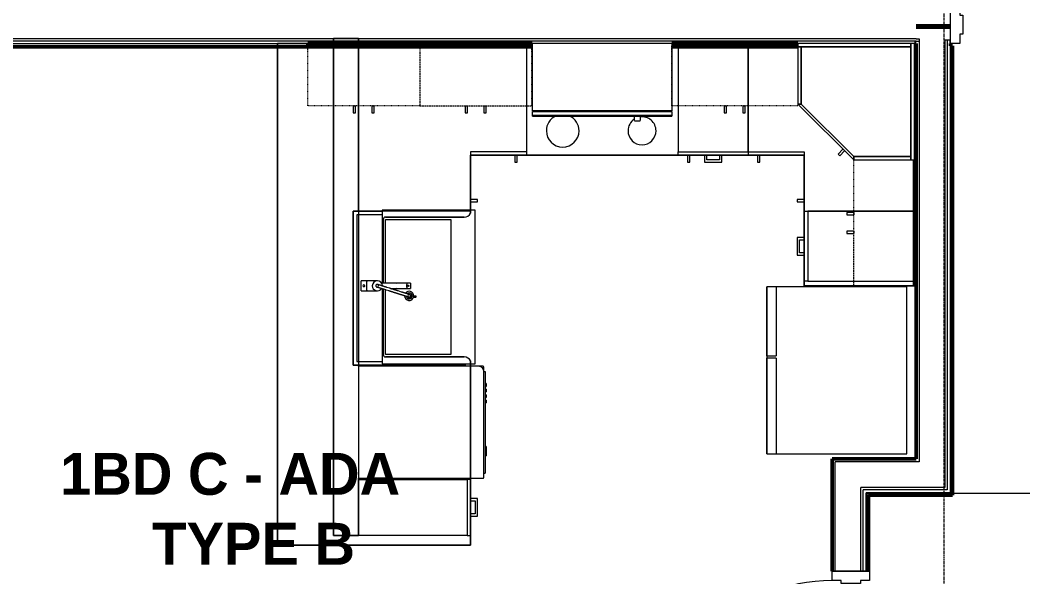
# Model space of a CAD drawing. Header units: inches. Extents: x -4218 to -1830, y 9756 to 12426.
# Drawn here: x -3679.3 to -3464.4, y 11008.3 to 11127.7 of the extents above; entities that cross this region are included whole.
import ezdxf

# ---------------------------------------------------------------- set-up
doc = ezdxf.new("R2010")
doc.units = ezdxf.units.IN
doc.header["$MEASUREMENT"] = 0
doc.linetypes.add('Dash', pattern=[0.25, 0.125, -0.125])
doc.linetypes.add('Grid Line 1_2_', pattern=[0.875, 0.5, -0.125, 0.125, -0.125])
for name, color, linetype, lineweight in [('0-1', 7, 'Continuous', 5), ('0-2', 252, 'Continuous', 9), ('0-3', 7, 'Continuous', 9), ('A-AREA-IDEN', 2, 'Continuous', 9), ('A-DOOR-1', 7, 'Continuous', 9), ('A-DOOR-2', 50, 'Continuous', 20), ('A-DOOR-FRAM-1', 50, 'Continuous', 20), ('A-FLOR-2', 252, 'Continuous', 9), ('A-FLOR-3', 7, 'Continuous', 9), ('A-WALL-1', 250, 'Continuous', 50), ('A-WALL-2', 10, 'Continuous', 13), ('A-WALL-3', 253, 'Continuous', 9), ('A-WALL-4', 254, 'Continuous', 9), ('A-WALL-5', 252, 'Continuous', 9), ('A-WALL-8', 113, 'Continuous', 9), ('I-WALL-1', 250, 'Continuous', 50), ('I-WALL-2', 254, 'Continuous', 9), ('I-WALL-3', 253, 'Continuous', 9), ('I-WALL-4', 252, 'Continuous', 9), ('P-SANR-FIXT-1', 7, 'Continuous', 9), ('P-SANR-FIXT-2', 252, 'Continuous', 9), ('Q-CASE', 31, 'Continuous', 9), ('Q-CASE-1', 253, 'Continuous', 9), ('Q-CASE-2', 252, 'Continuous', 9), ('Q-CASE-3', 7, 'Continuous', 9), ('Q-CASE-5', 254, 'Continuous', 9), ('Q-CASE-6', 7, 'Dash', 9), ('Q-SPCQ-1', 7, 'Continuous', 9), ('Q-SPCQ-2', 253, 'Continuous', 9), ('Q-SPCQ-3', 252, 'Continuous', 9), ('S-GRID-1', 1, 'Grid Line 1_2_', 9)]:
    doc.layers.add(name, color=color, linetype=linetype, lineweight=lineweight)
doc.styles.add('Century Gothic_B', font='GOTHICB.TTF', dxfattribs={"height": 9})

# ---------------------------------------------------------------- blocks, each defined once
blk = doc.blocks.new('Refrigerator_-_Side-by-Side_6047 - 36_ X 30_-345559-BACKGROUND - 1ST FLOOR')
at = {"layer": 'Q-SPCQ-1'}
for p, q in [((17.87, 14.42), (-17.88, 14.42)), ((-17.88, 14.42), (-17.88, -15.58)), ((17.87, -15.58), (17.87, 14.42)), ((-17.88, -13.58), (-3.13, -13.58)), ((-17.88, -13.58), (-17.88, -15.58)), ((-3.13, -15.58), (-3.13, -13.58)), ((-2.63, -13.58), (17.87, -13.58)), ((-2.63, -13.58), (-2.63, -15.58)), ((17.87, -15.58), (17.87, -13.58)), ((-17.88, -15.58), (17.87, -15.58)), ((-3.13, -15.58), (-17.88, -15.58)), ((17.87, -15.58), (-2.63, -15.58))]:
    blk.add_line(p, q, dxfattribs=at)
blk = doc.blocks.new('Range - 24_ x 30_-V152-BACKGROUND - 1ST FLOOR')
at = {"layer": 'Q-SPCQ-1'}
blk.add_line((29.87, 22), (30, 22), dxfattribs=at)
for centre, radius, start, end in [((6.5, 6), 3.5, 115.1378, 180), ((6.5, 6), 3.5, 360, 64.9026), ((23.5, 6), 3, 360, 98.1857), ((23.5, 6), 3, 123.1558, 180), ((6.5, 6), 3.5, 180, 0), ((23.5, 6), 3, 180, 360)]:
    blk.add_arc(centre, radius, start, end, dxfattribs=at)
blk = doc.blocks.new('Dishwasher_15404 - 34_ counter-547918-BACKGROUND - 1ST FLOOR')
at = {"layer": 'Q-SPCQ-1'}
for p, q in [((25.8, 24), (24, 24)), ((26.68, 24), (25.8, 24)), ((26.87, 22.93), (26.87, 23.8)), ((26.87, 0.2), (26.87, 22.93)), ((26.87, 22.91), (27.12, 22.91)), ((27.12, 22.91), (27.12, 1.09)), ((27.37, 20.28), (27.12, 20.28)), ((27.12, 19.69), (27.37, 19.69)), ((27.37, 20.28), (27.37, 19.69)), ((27.37, 19.1), (27.12, 19.1)), ((27.12, 18.51), (27.37, 18.51)), ((27.37, 17.92), (27.12, 17.92)), ((27.12, 17.33), (27.37, 17.33)), ((27.37, 19.1), (27.37, 18.51)), ((27.37, 17.92), (27.37, 17.33)), ((27.37, 16.74), (27.12, 16.74)), ((27.12, 16.15), (27.37, 16.15)), ((27.37, 16.74), (27.37, 16.15)), ((27.37, 6.79), (27.12, 6.79)), ((27.37, 6.79), (27.37, 5.81)), ((27.12, 4.82), (27.37, 4.82)), ((27.37, 5.81), (27.37, 4.82)), ((26.87, 1.09), (27.12, 1.09)), ((24, 0), (26.68, 0))]:
    blk.add_line(p, q, dxfattribs=at)
for centre, radius, start, end in [((25.8, 22.93), 1.07, 360, 90), ((26.68, 23.8), 0.197, 0, 90), ((26.68, 0.2), 0.197, 270, 360), ((26.68, 0.2), 0.197, 270, 345)]:
    blk.add_arc(centre, radius, start, end, dxfattribs=at)
at = {"layer": 'Q-SPCQ-2'}
blk.add_line((0, 24), (0, 0), dxfattribs=at)
at = {"layer": 'Q-SPCQ-3'}
for p, q in [((24, 24), (0, 24)), ((0, 0), (24, 0))]:
    blk.add_line(p, q, dxfattribs=at)
blk = doc.blocks.new('300 Series Wall Hung Cabinet_302 - 27_ X 36_-2605031-BACKGROUND - 1ST FLOOR')
at = {"layer": 'Q-CASE-3'}
for p, q in [((-1.76, 14.69), (-2.25, 14.69)), ((-2.25, 14.69), (-2.25, 13.19)), ((-1.76, 13.19), (-2.25, 13.19)), ((-1.76, 13.19), (-1.76, 14.69)), ((2.24, 14.69), (1.75, 14.69)), ((1.75, 14.69), (1.75, 13.19)), ((2.24, 13.19), (1.75, 13.19)), ((2.24, 13.19), (2.24, 14.69))]:
    blk.add_line(p, q, dxfattribs=at)
at = {"layer": 'Q-CASE-6'}
for p, q in [((-13.5, 0.19), (-13.5, 13.19)), ((-13.5, 13.19), (13.5, 13.19)), ((13.5, 13.19), (13.5, 0.19)), ((13.5, 0.19), (-13.5, 0.19))]:
    blk.add_line(p, q, dxfattribs=at)
blk = doc.blocks.new('30quot_MicrowaveVent_11166 - 70cm miele oven-2322118-BACKGROUND - 1ST FLOOR')
at = {"layer": 'Q-CASE-3'}
for p, q in [((-14.2, -14.49), (-14.2, 0)), ((15.68, 0), (-14.2, 0)), ((15.68, 0), (15.68, -14.49)), ((15.68, -14.49), (-14.2, -14.49)), ((-14.2, -14.61), (15.68, -14.61)), ((-14.2, -15.39), (-14.2, -14.61)), ((15.68, -14.61), (15.68, -15.39)), ((-14.2, -15.6), (-14.2, -15.39)), ((-14.2, -15.39), (15.68, -15.39)), ((-14.2, -15.6), (15.68, -15.6)), ((7.69, -16.55), (7.69, -15.63)), ((7.69, -16.6), (8.88, -16.6)), ((8.88, -15.63), (8.88, -16.55)), ((15.68, -15.39), (15.68, -15.6))]:
    blk.add_line(p, q, dxfattribs=at)
blk = doc.blocks.new('Single Door 1 Drawer 211 - 211 Base Cabinet Single Door1 Drawer 15_-V153-BACKGROUND - 1ST FLOOR')
at = {"layer": 'Q-CASE-1'}
for p, q in [((1.73, 24), (1.24, 24)), ((-11.26, 0.74), (-11.26, 0.37)), ((3.74, 0.37), (3.74, 0.74))]:
    blk.add_line(p, q, dxfattribs=at)
at = {"layer": 'Q-CASE-2'}
for p, q in [((-11.26, 24), (3.74, 24)), ((-11.26, 23.25), (-11.26, 24)), ((-5.14, 24), (-5.64, 24)), ((-2.39, 24), (-1.89, 24)), ((1.73, 24), (1.24, 24)), ((3.74, 24), (3.74, 23.25)), ((3.74, 23.25), (-11.26, 23.25)), ((-11.26, 23.25), (-11.26, 0.74)), ((3.74, 0.74), (3.74, 23.25))]:
    blk.add_line(p, q, dxfattribs=at)
at = {"layer": 'Q-CASE-3'}
for p, q in [((-1.89, 25.5), (-5.64, 25.5)), ((-5.64, 25.5), (-5.64, 24)), ((-5.14, 24), (-5.14, 25)), ((-5.14, 25), (-2.39, 25)), ((-2.39, 25), (-2.39, 24)), ((-1.89, 24), (-1.89, 25.5)), ((1.73, 25.5), (1.24, 25.5)), ((1.24, 25.5), (1.24, 24)), ((1.73, 24), (1.73, 25.5))]:
    blk.add_line(p, q, dxfattribs=at)
at = {"layer": 'Q-CASE-5'}
for p, q in [((-11.26, 0.37), (-11.26, 0)), ((3.74, 0), (3.74, 0.37)), ((-11.26, 0), (3.74, 0))]:
    blk.add_line(p, q, dxfattribs=at)
blk = doc.blocks.new('300 Series Wall Hung Cabinet_302 - 24_ X 36_-2573584-BACKGROUND - 1ST FLOOR')
at = {"layer": 'Q-CASE-3'}
for p, q in [((-2.25, -13.19), (-1.76, -13.19)), ((-2.25, -13.19), (-2.25, -14.69)), ((-2.25, -14.69), (-1.76, -14.69)), ((-1.76, -14.69), (-1.76, -13.19)), ((1.75, -13.19), (2.24, -13.19)), ((1.75, -13.19), (1.75, -14.69)), ((1.75, -14.69), (2.24, -14.69)), ((2.24, -14.69), (2.24, -13.19))]:
    blk.add_line(p, q, dxfattribs=at)
at = {"layer": 'Q-CASE-6'}
for p, q in [((12, -0.19), (-12, -0.19)), ((-12, -0.19), (-12, -13.19)), ((12, -13.19), (12, -0.19)), ((-12, -13.19), (12, -13.19))]:
    blk.add_line(p, q, dxfattribs=at)
blk = doc.blocks.new('Base Cabinet 4 Drawer 254 - Base Cabinet 4 Drawer 254 15_-V154-BACKGROUND - 1ST FLOOR')
at = {"layer": 'Q-CASE-1'}
for p, q in [((-0.64, 24), (-1.14, 24)), ((2.11, 24), (2.61, 24)), ((-6.76, 0.37), (-6.76, 0.01)), ((8.24, 0), (8.24, 0.37))]:
    blk.add_line(p, q, dxfattribs=at)
at = {"layer": 'Q-CASE-2'}
for p, q in [((-6.76, 24), (8.24, 24)), ((-6.76, 23.25), (-6.76, 24)), ((-0.64, 24), (-1.14, 24)), ((2.11, 24), (2.61, 24)), ((8.24, 24), (8.24, 23.25)), ((8.24, 23.25), (-6.76, 23.25)), ((-6.76, 23.25), (-6.76, 0.37)), ((8.24, 0.37), (8.24, 23.25))]:
    blk.add_line(p, q, dxfattribs=at)
at = {"layer": 'Q-CASE-3'}
for p, q in [((2.61, 25.5), (-1.14, 25.5)), ((-1.14, 25.5), (-1.14, 24)), ((-0.64, 24), (-0.64, 25)), ((-0.64, 25), (2.11, 25)), ((2.11, 25), (2.11, 24)), ((2.61, 24), (2.61, 25.5))]:
    blk.add_line(p, q, dxfattribs=at)
at = {"layer": 'Q-CASE-5'}
for p, q in [((-0.64, 24), (-1.14, 24)), ((-0.64, 24), (-1.14, 24)), ((2.11, 24), (2.61, 24)), ((2.11, 24), (2.61, 24)), ((-6.76, 0), (8.24, 0))]:
    blk.add_line(p, q, dxfattribs=at)
blk = doc.blocks.new('Vanity Cabinet-Double Door - 33_-V155-BACKGROUND - 1ST FLOOR')
at = {"layer": 'Q-CASE-1'}
for p, q in [((-15.76, -1.13), (-15.76, 0)), ((-15.76, 0), (17.24, 0)), ((-15.76, 0), (-15.76, -1.13)), ((17.24, 0), (-15.76, 0)), ((-15.01, -0.75), (-15.01, -1.13)), ((16.49, -0.75), (-15.01, -0.75)), ((16.49, -1.13), (16.49, -0.75)), ((17.24, 0), (17.24, -1.13)), ((17.24, -1.13), (17.24, 0))]:
    blk.add_line(p, q, dxfattribs=at)
at = {"layer": 'Q-CASE-2'}
for p, q in [((-15.76, -5.17), (-15.76, -1.13)), ((-15.76, -1.13), (-15.76, -5.17)), ((-15.01, -1.13), (-15.01, -6.17)), ((16.49, -6.17), (16.49, -1.13)), ((17.24, -1.13), (17.24, -6.18)), ((17.24, -6.18), (17.24, -1.13)), ((-15.76, -24), (-15.76, -5.18)), ((-15.76, -5.18), (-15.76, -24)), ((-15.51, -24), (-15.76, -24)), ((-15.76, -24), (-15.51, -24))]:
    blk.add_line(p, q, dxfattribs=at)
blk = doc.blocks.new('Base Cabinet 3 Drawer 230 - Base Cabinet 3 Drawer 230 12_-2554963-BACKGROUND - 1ST FLOOR')
at = {"layer": 'Q-CASE-1'}
for p, q in [((-1.14, -24), (-0.64, -24)), ((2.61, -24), (2.11, -24))]:
    blk.add_line(p, q, dxfattribs=at)
at = {"layer": 'Q-CASE-2'}
for p, q in [((-5.26, -23.25), (-5.26, 0)), ((-5.26, 0), (6.74, 0)), ((6.74, 0), (6.74, -23.25)), ((-5.26, -23.25), (-5.26, -24)), ((6.74, -23.25), (-5.26, -23.25)), ((6.74, -24), (6.74, -23.25)), ((-5.26, -24), (6.74, -24)), ((-1.14, -24), (-0.64, -24)), ((2.61, -24), (2.11, -24))]:
    blk.add_line(p, q, dxfattribs=at)
at = {"layer": 'Q-CASE-3'}
for p, q in [((-1.14, -24), (-1.14, -25.5)), ((-1.14, -25.5), (2.61, -25.5)), ((-0.64, -25), (-0.64, -24)), ((2.11, -25), (-0.64, -25)), ((2.11, -24), (2.11, -25)), ((2.61, -25.5), (2.61, -24))]:
    blk.add_line(p, q, dxfattribs=at)
at = {"layer": 'Q-CASE-5'}
for p, q in [((-1.14, -24), (-0.64, -24)), ((2.61, -24), (2.11, -24))]:
    blk.add_line(p, q, dxfattribs=at)
blk = doc.blocks.new('308 - 308-2727439-BACKGROUND - 1ST FLOOR')
at = {"layer": 'Q-CASE'}
for p, q in [((0, 25.19), (-12, 13.19)), ((-11.25, 13.19), (0, 24.44)), ((0, 24.44), (0, 25.19)), ((-12, 13.19), (-11.25, 13.19))]:
    blk.add_line(p, q, dxfattribs=at)
at = {"layer": 'Q-CASE-3'}
for p, q in [((0, 24.44), (-11.25, 13.19)), ((0, 25.19), (0, 24.44)), ((12.25, 25.19), (0, 25.19)), ((12.25, 24.44), (0, 24.44)), ((0, 24.44), (12.25, 24.44)), ((12.25, 24.44), (12.25, 25.19)), ((13, 25.19), (12.25, 25.19)), ((12.25, 25.19), (12.25, 0.94)), ((12.25, 0.94), (12.25, 24.44)), ((13, 0.94), (13, 25.19)), ((-10.76, 16.55), (-11.11, 16.2)), ((-11.11, 16.2), (-10.05, 15.14)), ((-9.7, 15.49), (-10.76, 16.55)), ((-12, 13.19), (-12, 0.94)), ((-11.25, 13.19), (-12, 13.19)), ((-11.25, 13.19), (-11.25, 0.94)), ((-11.25, 0.94), (-11.25, 13.19)), ((-12, 0.94), (-11.25, 0.94)), ((13, 0.94), (-12, 0.94)), ((-12, 0.94), (-12, 0.19)), ((-12, 0.19), (13, 0.19)), ((-11.25, 0.94), (12.25, 0.94)), ((12.25, 0.94), (13, 0.94)), ((13, 0.19), (13, 0.94))]:
    blk.add_line(p, q, dxfattribs=at)
blk = doc.blocks.new('kitchen_faucet_14143 - kitchen_faucet_14143-V156-BACKGROUND - 1ST FLOOR')
at = {"layer": 'P-SANR-FIXT-1'}
for p, q in [((-7.58, 2.4), (-8.24, 2.4)), ((-8.24, 2.2), (-7.58, 2.2)), ((-7.23, 2.59), (-6.81, 2.46)), ((-6.99, 1.91), (-7.41, 2.04)), ((-6.3, 0.57), (-7.09, 0.57)), ((-7.09, -0.57), (-7.09, 0.57)), ((-2.83, 0.59), (-6.3, 0.59)), ((-6.3, 0.57), (-6.3, 0.59)), ((-6.3, 0.42), (-6.3, 0.5)), ((-6.3, 0.3), (-6.3, 0.4)), ((-6.3, 0.29), (-6.3, 0.15)), ((-6.3, 0.15), (-6.3, 0.29)), ((-6.3, 0.15), (-6.3, -0.15)), ((-6.3, -0.15), (-6.3, 0.15)), ((-3.97, 0.59), (-4.89, 0.59)), ((-0.9, 0.59), (-0.94, 0.59)), ((2.26, 1.08), (0, 1.08)), ((2.34, 1.02), (2.1, 1.02)), ((2.26, 1.08), (2.26, -1.08)), ((3.44, 1.08), (2.34, 1.08)), ((2.34, -1.08), (2.34, 1.08)), ((3.44, 1.08), (3.44, -1.08)), ((-7.09, -0.57), (-6.3, -0.57)), ((-6.3, -0.15), (-6.3, -0.29)), ((-6.3, -0.29), (-6.3, -0.15)), ((-6.3, -0.4), (-6.3, -0.3)), ((-6.3, -0.5), (-6.3, -0.42)), ((-6.3, -0.59), (-6.3, -0.51)), ((-6.3, -0.59), (-0.9, -0.59)), ((-4.89, -0.59), (-3.97, -0.59)), ((0, -1.08), (2.26, -1.08)), ((2.1, -1.02), (2.34, -1.02)), ((2.34, -1.08), (3.44, -1.08))]:
    blk.add_line(p, q, dxfattribs=at)
at = {"layer": 'P-SANR-FIXT-1', "flags": 128}
for points in [[(-6.52, 2.15), (-6.53, 2.23), (-6.56, 2.3), (-6.61, 2.36), (-6.67, 2.41), (-6.74, 2.44), (-6.82, 2.45), (-6.9, 2.44), (-6.97, 2.41), (-7.03, 2.36), (-7.08, 2.3), (-7.1, 2.23), (-7.11, 2.15)], [(-7.11, 2.15), (-7.1, 2.08), (-7.08, 2), (-7.03, 1.94), (-6.97, 1.9), (-6.9, 1.87), (-6.82, 1.86), (-6.74, 1.87), (-6.67, 1.9), (-6.61, 1.94), (-6.56, 2)], [(-6.73, 2.43), (-6.73, 2.43), (-6.73, 2.43), (-6.73, 2.43), (-6.72, 2.43), (-6.72, 2.43), (-6.72, 2.43), (-6.71, 2.43), (-6.71, 2.43), (-6.7, 2.42), (-6.69, 2.42), (-6.68, 2.42), (-6.53, 2.37), (-6.52, 2.37), (-6.5, 2.36), (-6.48, 2.35), (-6.46, 2.35), (-6.44, 2.34), (-6.42, 2.33), (-6.39, 2.33), (-6.37, 2.32), (-6.34, 2.31), (-6.32, 2.3), (-6.29, 2.3), (-6.27, 2.29), (-6.24, 2.28), (-6.21, 2.27), (-6.18, 2.26), (-6.15, 2.25), (-6.12, 2.24), (-6.09, 2.23), (-6.06, 2.22), (-6.03, 2.21), (-5.99, 2.2), (-5.96, 2.19), (-5.92, 2.18), (-5.89, 2.17), (-5.85, 2.16), (-5.81, 2.14), (-5.78, 2.13), (-5.74, 2.12), (-5.7, 2.11), (-5.66, 2.1), (-5.62, 2.08), (-5.58, 2.07), (-5.53, 2.06), (-5.49, 2.04), (-5.45, 2.03), (-5.4, 2.01), (-5.36, 2), (-5.31, 1.99), (-5.27, 1.97), (-5.22, 1.96), (-5.17, 1.94), (-5.12, 1.93), (-5.07, 1.91), (-5.02, 1.9), (-4.97, 1.88), (-4.92, 1.86), (-4.87, 1.85), (-4.82, 1.83), (-4.77, 1.81), (-4.71, 1.8), (-4.66, 1.78), (-4.61, 1.76), (-4.55, 1.75), (-4.5, 1.73), (-4.44, 1.71), (-4.39, 1.69), (-4.33, 1.68), (-4.27, 1.66), (-4.22, 1.64), (-4.16, 1.62), (-4.1, 1.6), (-4.04, 1.59), (-3.99, 1.57), (-3.93, 1.55), (-3.87, 1.53), (-3.81, 1.51), (-3.75, 1.49), (-3.69, 1.47), (-3.63, 1.46), (-3.57, 1.44), (-3.51, 1.42), (-3.45, 1.4), (-3.39, 1.38), (-3.33, 1.36), (-3.27, 1.34), (-3.21, 1.32), (-3.15, 1.31), (-3.09, 1.29), (-3.03, 1.27), (-2.97, 1.25), (-2.92, 1.23), (-2.86, 1.21), (-2.8, 1.19), (-2.74, 1.17), (-2.68, 1.16), (-2.62, 1.14), (-2.56, 1.12), (-2.51, 1.1), (-1.88, 0.9), (-1.83, 0.89), (-1.78, 0.87), (-1.73, 0.85), (-1.67, 0.84), (-1.62, 0.82), (-1.4, 0.75), (-1.35, 0.74), (-1.3, 0.72), (-1.26, 0.71), (-1.21, 0.69), (-1.17, 0.68), (-1.12, 0.66), (-1.08, 0.65), (-1.04, 0.64), (-1, 0.62), (-0.96, 0.61), (-0.92, 0.6), (-0.88, 0.59), (-0.84, 0.57), (-0.8, 0.56), (-0.76, 0.55), (-0.73, 0.54), (-0.69, 0.53), (-0.66, 0.52), (-0.62, 0.51), (-0.59, 0.5), (-0.56, 0.49), (-0.52, 0.47), (-0.49, 0.47), (-0.46, 0.46), (-0.43, 0.45), (-0.4, 0.44), (-0.38, 0.43), (-0.35, 0.42), (-0.32, 0.41), (-0.3, 0.4), (-0.27, 0.4), (-0.25, 0.39), (-0.22, 0.38), (-0.2, 0.37), (-0.18, 0.37), (-0.16, 0.36), (-0.14, 0.35), (-0.12, 0.35), (-0.1, 0.34), (-0.08, 0.34), (-0.06, 0.33), (-0.05, 0.32), (-0.03, 0.32), (-0.02, 0.32), (0, 0.31), (0.01, 0.31), (0.02, 0.3), (0.03, 0.3), (0.04, 0.3), (0.05, 0.29), (0.06, 0.29), (0.07, 0.29), (0.08, 0.28), (0.09, 0.28), (0.09, 0.28), (0.1, 0.28), (0.1, 0.28), (0.11, 0.28), (0.11, 0.28), (0.11, 0.27), (0.11, 0.27), (0.11, 0.27)], [(-6.91, 1.87), (-6.91, 1.87), (-6.91, 1.87), (-6.9, 1.87), (-6.9, 1.87), (-6.9, 1.87), (-6.89, 1.87), (-6.89, 1.86), (-6.88, 1.86), (-6.88, 1.86), (-6.87, 1.86), (-6.86, 1.86), (-6.71, 1.81), (-6.69, 1.8), (-6.68, 1.8), (-6.51, 1.75), (-6.49, 1.74), (-6.46, 1.73), (-6.43, 1.72), (-6.41, 1.71), (-6.38, 1.7), (-6.35, 1.69), (-6.32, 1.68), (-6.29, 1.67), (-6.26, 1.66), (-6.22, 1.65), (-6.19, 1.64), (-6.16, 1.63), (-6.12, 1.62), (-6.09, 1.61), (-6.05, 1.6), (-6.01, 1.59), (-5.98, 1.58), (-5.94, 1.56), (-5.9, 1.55), (-5.86, 1.54), (-5.82, 1.53), (-5.78, 1.51), (-5.74, 1.5), (-5.69, 1.49), (-5.65, 1.47), (-5.61, 1.46), (-5.56, 1.45), (-5.52, 1.43), (-5.47, 1.42), (-5.42, 1.4), (-5.38, 1.39), (-5.33, 1.37), (-5.28, 1.36), (-5.23, 1.34), (-5.18, 1.33), (-4.48, 1.1), (-4.42, 1.09), (-4.36, 1.07), (-4.31, 1.05), (-4.25, 1.03), (-4.19, 1.01), (-4.13, 0.99), (-4.07, 0.98), (-4.02, 0.96), (-3.96, 0.94), (-3.9, 0.92), (-3.84, 0.9), (-3.78, 0.88), (-3.72, 0.86), (-3.66, 0.85), (-3.6, 0.83), (-3.54, 0.81), (-3.48, 0.79), (-3.42, 0.77), (-3.36, 0.75), (-3.3, 0.73), (-3.24, 0.71), (-3.18, 0.69), (-3.12, 0.68), (-3.06, 0.66), (-3, 0.64), (-2.94, 0.62), (-2.88, 0.6), (-2.83, 0.58), (-2.77, 0.56), (-2.71, 0.55), (-2.65, 0.53), (-2.03, 0.33), (-1.98, 0.32), (-1.93, 0.3), (-1.88, 0.28), (-1.83, 0.27), (-1.78, 0.25), (-1.54, 0.18), (-1.49, 0.16), (-1.45, 0.15), (-1.4, 0.13), (-1.36, 0.12), (-1.31, 0.1), (-1.27, 0.09), (-1.23, 0.08), (-1.18, 0.06), (-1.14, 0.05), (-1.1, 0.04), (-1.06, 0.03), (-1.03, 0.01), (-0.99, 0), (-0.95, -0.01), (-0.91, -0.02), (-0.88, -0.03), (-0.84, -0.04), (-0.81, -0.05), (-0.77, -0.07), (-0.74, -0.08), (-0.71, -0.09), (-0.68, -0.1), (-0.65, -0.11), (-0.62, -0.11), (-0.59, -0.12), (-0.56, -0.13), (-0.53, -0.14), (-0.51, -0.15), (-0.48, -0.16), (-0.45, -0.17), (-0.43, -0.17), (-0.41, -0.18), (-0.38, -0.19), (-0.36, -0.2), (-0.34, -0.2), (-0.32, -0.21), (-0.3, -0.21), (-0.28, -0.22), (-0.26, -0.23), (-0.25, -0.23), (-0.23, -0.24), (-0.21, -0.24), (-0.2, -0.25), (-0.18, -0.25), (-0.17, -0.26), (-0.16, -0.26), (-0.15, -0.26), (-0.14, -0.27), (-0.13, -0.27), (-0.12, -0.27), (-0.11, -0.28), (-0.1, -0.28), (-0.09, -0.28), (-0.09, -0.28), (-0.08, -0.28), (-0.08, -0.29), (-0.07, -0.29), (-0.07, -0.29), (-0.07, -0.29), (-0.07, -0.29), (-0.06, -0.29)], [(-0.27, 0.02), (-0.27, -0.06), (-0.24, -0.13), (-0.2, -0.2), (-0.15, -0.25), (-0.08, -0.28), (0, -0.3), (0.08, -0.3), (0.15, -0.28), (0.21, -0.23), (0.27, -0.18)], [(0.27, -0.18), (0.3, -0.11), (0.32, -0.03), (0.31, 0.04), (0.29, 0.12), (0.25, 0.18), (0.19, 0.23), (0.13, 0.27), (0.05, 0.29), (-0.03, 0.28), (-0.1, 0.26), (-0.17, 0.22), (-0.22, 0.16)]]:
    blk.add_lwpolyline(points, dxfattribs=at)
at = {"layer": 'P-SANR-FIXT-1'}
for centre, radius, start, end in [((-6.83, 2.16), 0.984, 176.3754, 180), ((-6.83, 2.16), 0.984, 180, 325.3711), ((-6.83, 2.16), 0.984, 0, 165), ((-6.83, 2.16), 0.63, 10.3084, 180), ((-6.83, 2.16), 0.63, 180, 315), ((-6.83, 2.16), 0.591, 132.8835, 180), ((-6.83, 2.16), 0.591, 180, 191.3603), ((-6.83, 2.16), 0.591, 14.7648, 132.8835), ((-6.83, 2.16), 0.591, 191.3603, 312.7731), ((-6.69, 0), 0.118, 0, 180), ((0, 0), 1.08, 177.6189, 180), ((0, 0), 1.08, 0, 147.4712), ((2.88, 0), 0.197, 360, 180), ((-6.69, 0), 0.118, 180, 360), ((0, 0), 1.08, 180, 360), ((2.88, 0), 0.197, 180, 360)]:
    blk.add_arc(centre, radius, start, end, dxfattribs=at)
for centre, major_axis, ratio, start_param, end_param in [((-8.24, 2.3), (0, 0.0984), 0.984808, 4.712389, 7.853982), ((-8.24, 2.3), (0, 0.0984), 0.984808, 1.570796, 4.712389), ((-3.97, 0), (0, 0.591), 0.906308, 6.021386, 6.74259), ((-3.97, 0), (0, 0.591), 0.906308, 2.682188, 3.403392)]:
    blk.add_ellipse(centre, major_axis=major_axis, ratio=ratio, start_param=start_param, end_param=end_param, dxfattribs=at)
blk = doc.blocks.new('Stainless Steel Farmhous Kitchen Sink - Stainless Steel Farmhous Kitchen Sink-V157-BACKGROUND - 1ST FLOOR')
at = {"layer": 'P-SANR-FIXT-1'}
for p, q in [((-33, 22.2), (-33, 21.2)), ((0, 22.2), (-33, 22.2)), ((0, 21.2), (0, 22.2)), ((-31, 3), (-31, 16.96)), ((-31, 16.96), (-2, 16.96)), ((-2, 16.96), (-2, 3)), ((-17.34, 3), (-31, 3)), ((-2, 3), (-15.91, 3))]:
    blk.add_line(p, q, dxfattribs=at)
at = {"layer": 'P-SANR-FIXT-2'}
for p, q in [((-33, 21.2), (-33, 2.25)), ((0, 2.25), (0, 21.2)), ((-33, 2.25), (-17.35, 2.25)), ((-16.15, 2.25), (0, 2.25))]:
    blk.add_line(p, q, dxfattribs=at)
blk = doc.blocks.new('Base Cabinet Corner 197 - Base Cabinet Corner 197-V158-BACKGROUND - 1ST FLOOR')
at = {"layer": 'Q-CASE-1'}
for p, q in [((-22.89, 36), (-23.26, 36)), ((10.73, 24), (10.24, 24)), ((12.74, 0.37), (12.74, 0.74))]:
    blk.add_line(p, q, dxfattribs=at)
at = {"layer": 'Q-CASE-2'}
for p, q in [((0.74, 36), (-22.89, 36)), ((0.74, 23.25), (0.74, 36)), ((0.74, 24), (0.74, 36)), ((0.73, 33.51), (0.73, 34)), ((12.74, 24), (0.74, 24)), ((0.74, 23.25), (0.74, 24)), ((10.73, 24), (10.24, 24)), ((12.74, 0.74), (12.74, 24)), ((12.74, 23.25), (0.74, 23.25))]:
    blk.add_line(p, q, dxfattribs=at)
at = {"layer": 'Q-CASE-3'}
for p, q in [((2.23, 34), (0.74, 34)), ((0.74, 33.51), (2.23, 33.51)), ((2.23, 33.51), (2.23, 34)), ((10.73, 25.5), (10.24, 25.5)), ((10.24, 25.5), (10.24, 24)), ((10.73, 24), (10.73, 25.5))]:
    blk.add_line(p, q, dxfattribs=at)
at = {"layer": 'Q-CASE-5'}
for p, q in [((-23.26, 36), (-23.26, 0.74)), ((-23.26, 0.74), (-23.26, 0)), ((12.74, 0), (12.74, 0.37)), ((-23.26, 0), (-22.89, 0)), ((2.11, 0), (12.74, 0))]:
    blk.add_line(p, q, dxfattribs=at)
blk = doc.blocks.new('Base Cabinet Corner 197 - Base Cabinet Corner 197-V159-BACKGROUND - 1ST FLOOR')
at = {"layer": 'Q-CASE-1'}
for p, q in [((-23.26, -0.74), (-23.26, -0.38)), ((12.74, -0.38), (12.74, -0.74)), ((10.24, -24), (10.73, -24))]:
    blk.add_line(p, q, dxfattribs=at)
at = {"layer": 'Q-CASE-2'}
for p, q in [((-23.26, -36), (-23.26, -0.74)), ((12.74, -0.74), (12.74, -24)), ((0.74, -23.25), (0.74, -36)), ((12.74, -23.25), (0.74, -23.25)), ((0.74, -23.25), (0.74, -24)), ((0.74, -24), (0.74, -36)), ((12.74, -24), (0.74, -24)), ((10.24, -24), (10.73, -24)), ((0.73, -34), (0.73, -33.51)), ((0.74, -36), (-23.26, -36))]:
    blk.add_line(p, q, dxfattribs=at)
at = {"layer": 'Q-CASE-3'}
for p, q in [((10.24, -24), (10.24, -25.5)), ((10.24, -25.5), (10.73, -25.5)), ((10.73, -25.5), (10.73, -24)), ((2.23, -33.51), (0.74, -33.51)), ((0.74, -34), (2.23, -34)), ((2.23, -34), (2.23, -33.51))]:
    blk.add_line(p, q, dxfattribs=at)
at = {"layer": 'Q-CASE-5'}
for p, q in [((-23.26, 0), (12.74, 0)), ((-23.26, -0.38), (-23.26, 0)), ((12.74, 0), (12.74, -0.38))]:
    blk.add_line(p, q, dxfattribs=at)
blk = doc.blocks.new('300 Series Wall Hung Cabinet_302 - 24_ X 36_-2573645-BACKGROUND - 1ST FLOOR')
at = {"layer": 'Q-CASE-3'}
for p, q in [((-1.76, 14.69), (-2.25, 14.69)), ((-2.25, 14.69), (-2.25, 13.19)), ((-1.76, 13.19), (-2.25, 13.19)), ((-1.76, 13.19), (-1.76, 14.69)), ((2.24, 14.69), (1.75, 14.69)), ((1.75, 14.69), (1.75, 13.19)), ((2.24, 13.19), (1.75, 13.19)), ((2.24, 13.19), (2.24, 14.69))]:
    blk.add_line(p, q, dxfattribs=at)
at = {"layer": 'Q-CASE-6'}
for p, q in [((-12, 0.19), (-12, 13.19)), ((-12, 13.19), (12, 13.19)), ((12, 13.19), (12, 0.19)), ((12, 0.19), (-12, 0.19))]:
    blk.add_line(p, q, dxfattribs=at)
blk = doc.blocks.new('CTR - 1st Phase - Unit Layouts_rvt-1-BACKGROUND - 1ST FLOOR')
at = {"layer": 'A-WALL-1'}
for p, q in [((-3569.56, 11122.68), (-3617.67, 11122.68)), ((-3617.67, 11122.68), (-3617.67, 11122.31)), ((-3617.67, 11122.31), (-3569.56, 11122.31)), ((-3512.67, 11122.68), (-3539.67, 11122.68)), ((-3539.67, 11122.31), (-3512.67, 11122.31)), ((-3487.3, 11122.68), (-3487.67, 11122.68)), ((-3487.3, 11070.68), (-3487.3, 11122.68)), ((-3487.67, 11097.68), (-3487.67, 11070.68)), ((-3487.67, 11070.68), (-3487.3, 11070.68))]:
    blk.add_line(p, q, dxfattribs=at)
at = {"layer": 'A-WALL-3'}
for p, q in [((-3612.17, 11123.81), (-3612.17, 11122.68)), ((-3612.17, 11123.81), (-3606.8, 11123.81)), ((-3606.8, 11122.68), (-3606.8, 11123.81)), ((-3569.56, 11122.68), (-3617.67, 11122.68)), ((-3617.67, 11122.31), (-3617.67, 11122.68)), ((-3617.67, 11122.31), (-3569.56, 11122.31)), ((-3612.17, 11121.94), (-3612.17, 11122.31)), ((-3612.17, 11121.94), (-3612.17, 11017.18)), ((-3606.8, 11122.31), (-3606.8, 11121.94)), ((-3606.8, 11086.68), (-3606.8, 11121.94)), ((-3512.67, 11122.68), (-3539.67, 11122.68)), ((-3539.67, 11122.31), (-3512.67, 11122.31)), ((-3487.67, 11122.68), (-3487.3, 11122.68)), ((-3487.3, 11070.68), (-3487.3, 11121.94)), ((-3606.8, 11053.43), (-3606.8, 11053.68)), ((-3606.8, 11017.18), (-3606.8, 11029.43)), ((-3606.8, 11017.18), (-3612.17, 11017.18))]:
    blk.add_line(p, q, dxfattribs=at)
at = {"layer": 'A-WALL-4'}
for p, q in [((-3612.17, 11122.31), (-3612.17, 11122.68)), ((-3612.17, 11122.68), (-3612.17, 11122.31)), ((-3612.17, 11122.31), (-3612.17, 11121.94)), ((-3606.8, 11122.31), (-3606.8, 11122.68)), ((-3606.8, 11122.68), (-3606.8, 11122.31)), ((-3606.8, 11121.94), (-3606.8, 11122.31)), ((-3487.3, 11121.94), (-3487.3, 11122.68))]:
    blk.add_line(p, q, dxfattribs=at)
at = {"layer": 'A-WALL-5'}
for p, q in [((-3612.17, 11122.68), (-3612.17, 11123.81)), ((-3612.17, 11123.81), (-3606.8, 11123.81)), ((-3606.8, 11123.81), (-3606.8, 11122.68)), ((-3612.17, 11017.18), (-3612.17, 11121.94)), ((-3606.8, 11121.94), (-3606.8, 11017.18)), ((-3487.67, 11097.68), (-3487.67, 11070.68)), ((-3487.3, 11070.68), (-3487.67, 11070.68)), ((-3612.17, 11017.18), (-3606.8, 11017.18))]:
    blk.add_line(p, q, dxfattribs=at)
at = {"layer": 'A-WALL-8'}
for p, q in [((-3617.67, 11122.68), (-3624.17, 11122.68)), ((-3624.17, 11122.68), (-3624.17, 11121.94)), ((-3624.17, 11121.94), (-3624.17, 11122.68)), ((-3624.17, 11122.68), (-3617.67, 11122.68)), ((-3624.17, 11121.94), (-3624.17, 11015.09)), ((-3624.17, 11015.09), (-3624.17, 11121.94)), ((-3569.56, 11122.68), (-3617.67, 11122.68)), ((-3617.67, 11122.68), (-3569.56, 11122.68)), ((-3512.67, 11122.68), (-3539.67, 11122.68)), ((-3539.67, 11122.68), (-3512.67, 11122.68)), ((-3487.3, 11122.68), (-3487.67, 11122.68)), ((-3487.67, 11122.68), (-3487.3, 11122.68)), ((-3487.3, 11121.94), (-3487.3, 11122.68)), ((-3487.3, 11122.68), (-3487.3, 11121.94)), ((-3487.3, 11070.68), (-3487.3, 11121.94)), ((-3487.3, 11121.94), (-3487.3, 11070.68)), ((-3582.8, 11086.29), (-3582.8, 11098.68)), ((-3582.8, 11098.68), (-3511.3, 11098.68)), ((-3511.3, 11098.68), (-3582.8, 11098.68)), ((-3582.8, 11098.68), (-3582.8, 11086.29)), ((-3511.3, 11098.68), (-3511.3, 11070.68)), ((-3511.3, 11070.68), (-3511.3, 11098.68)), ((-3601.5, 11071.28), (-3601.5, 11084.93)), ((-3601.5, 11084.93), (-3601.5, 11071.28)), ((-3601, 11085.43), (-3584.15, 11085.43)), ((-3584.15, 11085.43), (-3601, 11085.43)), ((-3601.5, 11055.93), (-3601.5, 11070)), ((-3601.5, 11070), (-3601.5, 11055.93)), ((-3511.3, 11070.68), (-3487.67, 11070.68)), ((-3487.67, 11070.68), (-3511.3, 11070.68)), ((-3487.67, 11070.68), (-3487.3, 11070.68)), ((-3487.3, 11070.68), (-3487.67, 11070.68)), ((-3584.15, 11055.43), (-3601, 11055.43)), ((-3601, 11055.43), (-3584.15, 11055.43)), ((-3582.8, 11015.09), (-3582.8, 11054.58)), ((-3582.8, 11054.58), (-3582.8, 11015.09)), ((-3624.17, 11015.09), (-3582.8, 11015.09)), ((-3582.8, 11015.09), (-3624.17, 11015.09))]:
    blk.add_line(p, q, dxfattribs=at)
for centre, radius, start, end in [((-3601, 11084.93), 0.5, 90, 180), ((-3601, 11084.93), 0.5, 90, 180), ((-3584.15, 11086.93), 1.5, 270, 334.5419), ((-3584.15, 11086.93), 1.5, 270, 334.5419), ((-3601, 11055.93), 0.5, 180, 270), ((-3601, 11055.93), 0.5, 180, 270), ((-3584.15, 11053.93), 1.5, 25.4581, 90), ((-3584.15, 11053.93), 1.5, 25.4581, 90)]:
    blk.add_arc(centre, radius, start, end, dxfattribs=at)
at = {"layer": '0-2'}
for name, p, rotation in [('300 Series Wall Hung Cabinet_302 - 24_ X 36_-2573645-BACKGROUND - 1ST FLOOR', (-3605.67, 11122.49), 180), ('300 Series Wall Hung Cabinet_302 - 27_ X 36_-2605031-BACKGROUND - 1ST FLOOR', (-3526.17, 11122.49), 180), ('Single Door 1 Drawer 211 - 211 Base Cabinet Single Door1 Drawer 15_-V153-BACKGROUND - 1ST FLOOR', (-3534.56, 11122.68), 180), ('Base Cabinet Corner 197 - Base Cabinet Corner 197-V158-BACKGROUND - 1ST FLOOR', (-3510.56, 11122.68), 180), ('308 - 308-2727439-BACKGROUND - 1ST FLOOR', (-3487.49, 11109.68), 90.00000000001093), ('300 Series Wall Hung Cabinet_302 - 27_ X 36_-2605031-BACKGROUND - 1ST FLOOR', (-3487.49, 11084.18), 90.00000000001093), ('Stainless Steel Farmhous Kitchen Sink - Stainless Steel Farmhous Kitchen Sink-V157-BACKGROUND - 1ST FLOOR', (-3604, 11053.93), 270.0000000000106), ('Vanity Cabinet-Double Door - 33_-V155-BACKGROUND - 1ST FLOOR', (-3607.92, 11069.44), 90.0000000000107), ('Base Cabinet 4 Drawer 254 - Base Cabinet 4 Drawer 254 15_-V154-BACKGROUND - 1ST FLOOR', (-3487.3, 11078.44), 90.00000000001073), ('kitchen_faucet_14143 - kitchen_faucet_14143-V156-BACKGROUND - 1ST FLOOR', (-3602.76, 11070.69), 180), ('Refrigerator_-_Side-by-Side_6047 - 36_ X 30_-345559-BACKGROUND - 1ST FLOOR', (-3503.72, 11052.56), 270.000000000025), ('Base Cabinet 3 Drawer 230 - Base Cabinet 3 Drawer 230 12_-2554963-BACKGROUND - 1ST FLOOR', (-3606.8, 11022.44), 90.0000000000107)]:
    blk.add_blockref(name, p, dxfattribs=dict(at, rotation=rotation))
for name, p in [('Base Cabinet Corner 197 - Base Cabinet Corner 197-V159-BACKGROUND - 1ST FLOOR', (-3583.54, 11122.68)), ('300 Series Wall Hung Cabinet_302 - 24_ X 36_-2573584-BACKGROUND - 1ST FLOOR', (-3581.67, 11122.49)), ('30quot_MicrowaveVent_11166 - 70cm miele oven-2322118-BACKGROUND - 1ST FLOOR', (-3555.35, 11122.68)), ('Range - 24_ x 30_-V152-BACKGROUND - 1ST FLOOR', (-3569.55, 11097.94)), ('Dishwasher_15404 - 34_ counter-547918-BACKGROUND - 1ST FLOOR', (-3606.8, 11029.43))]:
    blk.add_blockref(name, p, dxfattribs=at)
blk = doc.blocks.new('HOLLOW METAL - UNIT DOOR-2191980-BACKGROUND - 1ST FLOOR')
at = {"layer": 'A-DOOR-1'}
blk.add_arc((18, -4.125), 36, 180, 270, dxfattribs=at)
at = {"layer": 'A-DOOR-2'}
for p, q in [((16.25, -4.125), (18, -4.125)), ((16.25, -40.125), (16.25, -4.125)), ((18, -4.125), (18, -40.125)), ((18, -40.125), (16.25, -40.125))]:
    blk.add_line(p, q, dxfattribs=at)
at = {"layer": 'A-DOOR-FRAM-1'}
for p, q in [((-20, 3.875), (-18, 3.875)), ((-20, -4.125), (-20, 3.875)), ((-18, 3.875), (-18, 1.9375)), ((18, 3.875), (20, 3.875)), ((18, 1.9375), (18, 3.875)), ((20, 3.875), (20, -4.125)), ((-18, 1.9375), (-17.375, 1.9375)), ((-17.375, 1.9375), (-17.375, -2.1875)), ((17.375, 1.9375), (18, 1.9375)), ((17.375, -2.1875), (17.375, 1.9375)), ((-18, -4.125), (-20, -4.125)), ((-18, -2.1875), (-18, -4.125)), ((-17.375, -2.1875), (-18, -2.1875)), ((18, -2.1875), (17.375, -2.1875)), ((18, -4.125), (18, -2.1875)), ((20, -4.125), (18, -4.125))]:
    blk.add_line(p, q, dxfattribs=at)
blk = doc.blocks.new('HOLLOW METAL - 1HR RATED-2191982-BACKGROUND - 1ST FLOOR')
at = {"layer": 'A-DOOR-1'}
blk.add_arc((18, -4.5), 36, 180, 270, dxfattribs=at)
at = {"layer": 'A-DOOR-2'}
for p, q in [((16.25, -4.5), (18, -4.5)), ((16.25, -40.5), (16.25, -4.5)), ((18, -4.5), (18, -40.5)), ((18, -40.5), (16.25, -40.5))]:
    blk.add_line(p, q, dxfattribs=at)
at = {"layer": 'A-DOOR-FRAM-1'}
for p, q in [((-20, 3.5), (-18, 3.5)), ((-20, -4.5), (-20, 3.5)), ((-18, 3.5), (-18, 1.5625)), ((18, 3.5), (20, 3.5)), ((18, 1.5625), (18, 3.5)), ((20, 3.5), (20, -4.5)), ((-18, 1.5625), (-17.375, 1.5625)), ((-17.375, 1.5625), (-17.375, -2.5625)), ((17.375, 1.5625), (18, 1.5625)), ((17.375, -2.5625), (17.375, 1.5625)), ((-18, -2.5625), (-18, -4.5)), ((-17.375, -2.5625), (-18, -2.5625)), ((18, -2.5625), (17.375, -2.5625)), ((18, -4.5), (18, -2.5625)), ((-18, -4.5), (-20, -4.5)), ((20, -4.5), (18, -4.5))]:
    blk.add_line(p, q, dxfattribs=at)
blk = doc.blocks.new('CTR - 1st Phase - Common Walls_rvt-1-BACKGROUND - 1ST FLOOR')
at = {"layer": 'A-FLOR-2'}
for p, q in [((-3497.92, 11026.19), (-3497.92, 11009.49)), ((-3479.55, 11026.19), (-3497.92, 11026.19))]:
    blk.add_line(p, q, dxfattribs=at)
at = {"layer": 'A-FLOR-3'}
blk.add_line((-3435.32, 11026.19), (-3479.55, 11026.19), dxfattribs=at)
at = {"layer": 'A-WALL-2'}
for p, q in [((-3487.3, 11123.69), (-3822.72, 11123.69)), ((-3487.3, 11123.69), (-3486.67, 11123.69)), ((-3486.67, 11123.69), (-3486.67, 11123.19)), ((-3486.67, 11123.69), (-3486.67, 11123.19)), ((-3481.17, 11123.44), (-3481.17, 11033.56)), ((-3481.17, 11123.44), (-3480.67, 11123.44)), ((-3480.67, 11123.44), (-3480.67, 11033.56)), ((-3480.67, 11123.44), (-3480.05, 11123.44)), ((-3480.05, 11123.44), (-3480.05, 11122.81)), ((-3480.05, 11122.81), (-3480.05, 11123.44)), ((-3480.05, 11123.44), (-3479.92, 11123.44)), ((-3487.3, 11123.19), (-3822.72, 11123.19)), ((-3569.56, 11122.56), (-3822.72, 11122.56)), ((-3512.67, 11122.56), (-3539.67, 11122.56)), ((-3487.3, 11122.56), (-3487.67, 11122.56)), ((-3487.3, 11123.19), (-3486.67, 11123.19)), ((-3486.67, 11123.19), (-3486.67, 11122.56)), ((-3486.67, 11123.19), (-3486.67, 11122.56)), ((-3486.67, 11122.56), (-3486.67, 11033.56)), ((-3480.05, 11122.81), (-3480.05, 11033.56)), ((-3480.05, 11122.81), (-3479.92, 11122.81)), ((-3486.67, 11033.56), (-3486.67, 11032.94)), ((-3481.17, 11033.56), (-3481.17, 11032.94)), ((-3480.67, 11033.56), (-3480.67, 11027.44)), ((-3480.05, 11033.56), (-3480.05, 11026.94)), ((-3504.67, 11027.44), (-3504.67, 11032.94)), ((-3486.67, 11032.94), (-3504.67, 11032.94)), ((-3481.17, 11032.94), (-3481.17, 11027.44)), ((-3504.67, 11025.81), (-3504.67, 11027.44)), ((-3499.17, 11026.94), (-3499.17, 11027.44)), ((-3481.17, 11027.44), (-3499.17, 11027.44)), ((-3499.17, 11025.81), (-3499.17, 11026.94)), ((-3498.67, 11026.31), (-3498.67, 11026.94)), ((-3480.67, 11026.94), (-3498.67, 11026.94)), ((-3480.67, 11027.44), (-3480.67, 11026.94)), ((-3480.05, 11026.94), (-3480.05, 11026.31)), ((-3504.67, 11009.49), (-3504.67, 11025.81)), ((-3499.17, 11009.49), (-3499.17, 11025.81)), ((-3498.67, 11025.81), (-3498.67, 11026.31)), ((-3498.67, 11009.49), (-3498.67, 11025.81)), ((-3498.05, 11025.81), (-3498.05, 11026.31)), ((-3480.05, 11026.31), (-3498.05, 11026.31)), ((-3497.55, 11025.81), (-3498.05, 11025.81)), ((-3498.05, 11009.49), (-3498.05, 11025.81))]:
    blk.add_line(p, q, dxfattribs=at)
at = {"layer": 'I-WALL-1'}
for p, q in [((-3479.92, 11126.44), (-3487.3, 11126.44)), ((-3487.3, 11126.19), (-3479.92, 11126.19)), ((-3822.72, 11121.94), (-3569.56, 11121.94)), ((-3539.67, 11121.94), (-3512.67, 11121.94)), ((-3487.67, 11121.94), (-3487.3, 11121.94)), ((-3487.3, 11121.94), (-3487.3, 11033.56)), ((-3479.92, 11122.19), (-3479.92, 11122.69)), ((-3479.55, 11122.19), (-3479.92, 11122.19)), ((-3479.55, 11033.56), (-3479.55, 11122.19)), ((-3487.3, 11033.56), (-3505.3, 11033.56)), ((-3505.3, 11033.56), (-3505.3, 11032.94)), ((-3479.55, 11026.31), (-3479.55, 11033.56)), ((-3505.3, 11032.94), (-3505.3, 11025.81)), ((-3505.3, 11025.81), (-3505.3, 11009.49)), ((-3497.55, 11009.49), (-3497.55, 11025.81)), ((-3497.55, 11025.81), (-3479.55, 11025.81)), ((-3479.55, 11025.81), (-3479.55, 11026.31))]:
    blk.add_line(p, q, dxfattribs=at)
at = {"layer": 'I-WALL-2'}
for p, q in [((-3481.17, 11126.19), (-3486.67, 11126.19)), ((-3612.17, 11121.94), (-3606.8, 11121.94)), ((-3487.67, 11121.94), (-3487.3, 11121.94)), ((-3487.3, 11121.94), (-3487.3, 11070.68))]:
    blk.add_line(p, q, dxfattribs=at)
at = {"layer": 'I-WALL-3'}
for p, q in [((-3486.67, 11126.44), (-3479.92, 11126.44)), ((-3479.92, 11126.19), (-3481.17, 11126.19)), ((-3624.17, 11121.94), (-3623.73, 11121.94)), ((-3623.72, 11121.94), (-3612.17, 11121.94)), ((-3606.8, 11121.94), (-3569.56, 11121.94)), ((-3539.67, 11121.94), (-3512.67, 11121.94)), ((-3497.92, 11009.49), (-3505.3, 11009.49))]:
    blk.add_line(p, q, dxfattribs=at)
at = {"layer": 'I-WALL-4'}
for p, q in [((-3487.3, 11126.44), (-3486.67, 11126.44)), ((-3486.67, 11126.19), (-3487.3, 11126.19)), ((-3822.72, 11121.94), (-3624.17, 11121.94)), ((-3479.92, 11122.69), (-3479.92, 11122.19)), ((-3479.92, 11122.19), (-3479.55, 11122.19)), ((-3479.55, 11033.56), (-3479.55, 11122.19)), ((-3487.3, 11070.68), (-3487.3, 11033.56)), ((-3505.3, 11025.81), (-3505.3, 11033.56)), ((-3487.3, 11033.56), (-3505.3, 11033.56)), ((-3479.55, 11033.56), (-3479.55, 11026.19)), ((-3505.3, 11025.81), (-3505.3, 11009.49))]:
    blk.add_line(p, q, dxfattribs=at)
at = {"layer": '0-3'}
for name, p, rotation in [('HOLLOW METAL - 1HR RATED-2191982-BACKGROUND - 1ST FLOOR', (-3459.92, 11126.19), 180), ('HOLLOW METAL - UNIT DOOR-2191980-BACKGROUND - 1ST FLOOR', (-3501.17, 10989.49), 270.0000000000064)]:
    blk.add_blockref(name, p, dxfattribs=dict(at, rotation=rotation))

msp = doc.modelspace()

# ---------------------------------------------------------------- linework, layer by layer
at = {"layer": 'S-GRID-1'}
msp.add_line((-3481.32, 9836.18), (-3481.32, 12376.81), dxfattribs=at)

# ---------------------------------------------------------------- block references
at = {"layer": '0-1'}
for name in ['CTR - 1st Phase - Unit Layouts_rvt-1-BACKGROUND - 1ST FLOOR', 'CTR - 1st Phase - Common Walls_rvt-1-BACKGROUND - 1ST FLOOR']:
    msp.add_blockref(name, (0, 0), dxfattribs=at)

# ---------------------------------------------------------------- texts
at = {"layer": 'A-AREA-IDEN', "char_height": 9, "attachment_point": 1, "style": 'Century Gothic_B'}
for s, insert, width in [('1BD C - ADA', (-3670.76, 11034.87), 93.93), ('TYPE B', (-3651.01, 11019.87), 46.359)]:
    msp.add_mtext(s, dxfattribs=dict(at, insert=insert, width=width))

doc.saveas('drawing.dxf')
